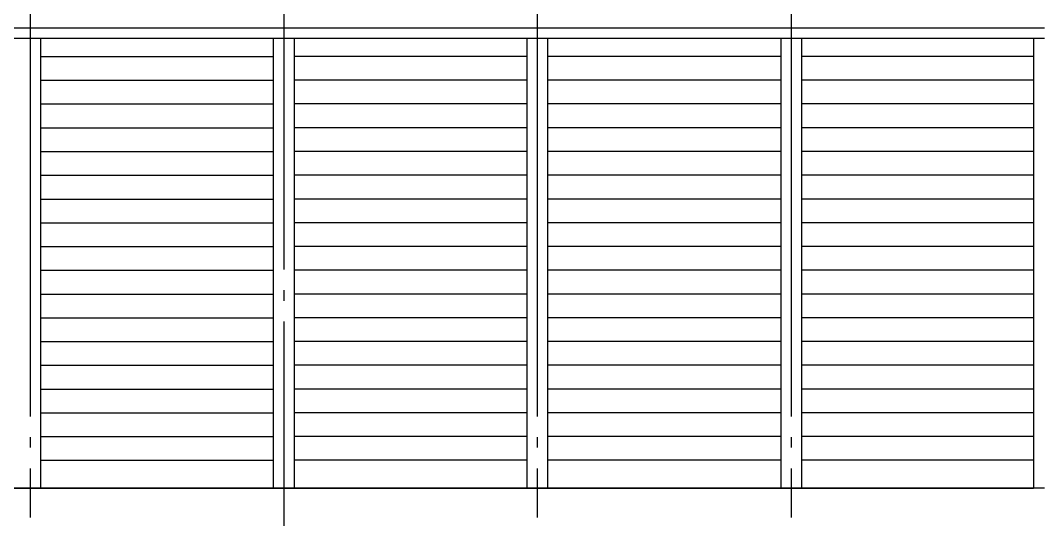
# Model space of a CAD drawing. Extents: x 49189 to 130763, y 0 to 27754.
# Drawn here: x 97270 to 102173, y 18880 to 21275 of the extents above; entities that cross this region are included whole.
import ezdxf

# ---------------------------------------------------------------- set-up
doc = ezdxf.new("R2010")
doc.units = 0
doc.header["$LTSCALE"] = 100
doc.header["$MEASUREMENT"] = 0
doc.linetypes.add('Z', pattern=[22.5, 20, -1, 0.5, -1])
doc.layers.add('2', color=2, linetype='CONTINUOUS')
doc.layers.add('4', color=1, linetype='Z')

msp = doc.modelspace()

# ---------------------------------------------------------------- linework, layer by layer
at = {"layer": '2', "color": 0}
for p, q in [((94973.3, 21239.9), (102183.3, 21239.9)), ((94809.3, 21189.9), (102183.3, 21189.9)), ((97367.3, 21189.9), (97367.3, 19029.6)), ((98483.3, 21189.9), (98483.3, 19029.6)), ((98583.3, 21189.9), (98583.3, 19029.6)), ((99699.3, 21189.9), (99699.3, 19029.6)), ((99799.3, 21189.9), (99799.3, 19029.6)), ((100917.3, 21189.9), (100917.3, 19029.6)), ((101017.3, 21189.9), (101017.3, 19029.6)), ((102129.3, 21189.9), (102129.3, 19029.6)), ((102129.3, 21189.9), (102129.3, 19029.6)), ((97367.3, 21101.9), (98483.3, 21101.9)), ((99699.3, 21101.9), (98583.3, 21101.9)), ((100917.3, 21101.9), (99799.3, 21101.9)), ((102129.3, 21101.9), (101017.3, 21101.9)), ((97367.3, 20987.9), (98483.3, 20987.9)), ((99699.3, 20987.9), (98583.3, 20987.9)), ((100917.3, 20987.9), (99799.3, 20987.9)), ((102129.3, 20987.9), (101017.3, 20987.9)), ((97367.3, 20873.9), (98483.3, 20873.9)), ((99699.3, 20873.9), (98583.3, 20873.9)), ((100917.3, 20873.9), (99799.3, 20873.9)), ((102129.3, 20873.9), (101017.3, 20873.9)), ((97367.3, 20759.9), (98483.3, 20759.9)), ((99699.3, 20759.9), (98583.3, 20759.9)), ((100917.3, 20759.9), (99799.3, 20759.9)), ((102129.3, 20759.9), (101017.3, 20759.9)), ((97367.3, 20645.9), (98483.3, 20645.9)), ((99699.3, 20645.9), (98583.3, 20645.9)), ((100917.3, 20645.9), (99799.3, 20645.9)), ((102129.3, 20645.9), (101017.3, 20645.9)), ((97367.3, 20531.9), (98483.3, 20531.9)), ((99699.3, 20531.9), (98583.3, 20531.9)), ((100917.3, 20531.9), (99799.3, 20531.9)), ((102129.3, 20531.9), (101017.3, 20531.9)), ((97367.3, 20417.9), (98483.3, 20417.9)), ((99699.3, 20417.9), (98583.3, 20417.9)), ((100917.3, 20417.9), (99799.3, 20417.9)), ((102129.3, 20417.9), (101017.3, 20417.9)), ((97367.3, 20303.9), (98483.3, 20303.9)), ((99699.3, 20303.9), (98583.3, 20303.9)), ((100917.3, 20303.9), (99799.3, 20303.9)), ((102129.3, 20303.9), (101017.3, 20303.9)), ((97367.3, 20189.9), (98483.3, 20189.9)), ((99699.3, 20189.9), (98583.3, 20189.9)), ((100917.3, 20189.9), (99799.3, 20189.9)), ((102129.3, 20189.9), (101017.3, 20189.9)), ((97367.3, 20075.9), (98483.3, 20075.9)), ((99699.3, 20075.9), (98583.3, 20075.9)), ((100917.3, 20075.9), (99799.3, 20075.9)), ((102129.3, 20075.9), (101017.3, 20075.9)), ((97367.3, 19961.9), (98483.3, 19961.9)), ((99699.3, 19961.9), (98583.3, 19961.9)), ((100917.3, 19961.9), (99799.3, 19961.9)), ((102129.3, 19961.9), (101017.3, 19961.9)), ((97367.3, 19847.9), (98483.3, 19847.9)), ((99699.3, 19847.9), (98583.3, 19847.9)), ((100917.3, 19847.9), (99799.3, 19847.9)), ((102129.3, 19847.9), (101017.3, 19847.9)), ((97367.3, 19733.9), (98483.3, 19733.9)), ((99699.3, 19733.9), (98583.3, 19733.9)), ((100917.3, 19733.9), (99799.3, 19733.9)), ((102129.3, 19733.9), (101017.3, 19733.9)), ((97367.3, 19619.9), (98483.3, 19619.9)), ((99699.3, 19619.9), (98583.3, 19619.9)), ((100917.3, 19619.9), (99799.3, 19619.9)), ((102129.3, 19619.9), (101017.3, 19619.9)), ((97367.3, 19505.9), (98483.3, 19505.9)), ((99699.3, 19505.9), (98583.3, 19505.9)), ((100917.3, 19505.9), (99799.3, 19505.9)), ((102129.3, 19505.9), (101017.3, 19505.9)), ((97367.3, 19391.9), (98483.3, 19391.9)), ((99699.3, 19391.9), (98583.3, 19391.9)), ((100917.3, 19391.9), (99799.3, 19391.9)), ((102129.3, 19391.9), (101017.3, 19391.9)), ((97367.3, 19277.9), (98483.3, 19277.9)), ((99699.3, 19277.9), (98583.3, 19277.9)), ((100917.3, 19277.9), (99799.3, 19277.9)), ((102129.3, 19277.9), (101017.3, 19277.9)), ((97367.3, 19163.9), (98483.3, 19163.9)), ((99699.3, 19163.9), (98583.3, 19163.9)), ((100917.3, 19163.9), (99799.3, 19163.9)), ((101722, 19163.9), (101017.3, 19163.9)), ((102129.3, 19163.9), (101722, 19163.9)), ((102183.3, 19029.6), (94324.6, 19029.6)), ((94687.1, 19029.6), (102129.3, 19029.6))]:
    msp.add_line(p, q, dxfattribs=at)
at = {"layer": '4', "color": 0}
for p, q in [((98533.3, 26579.8), (98533.3, 15876)), ((97317.3, 21374.8), (97317.3, 18889.6)), ((99749.3, 21374.8), (99749.3, 18889.6)), ((100967.3, 21374.8), (100967.3, 18889.6))]:
    msp.add_line(p, q, dxfattribs=at)

doc.saveas('drawing.dxf')
